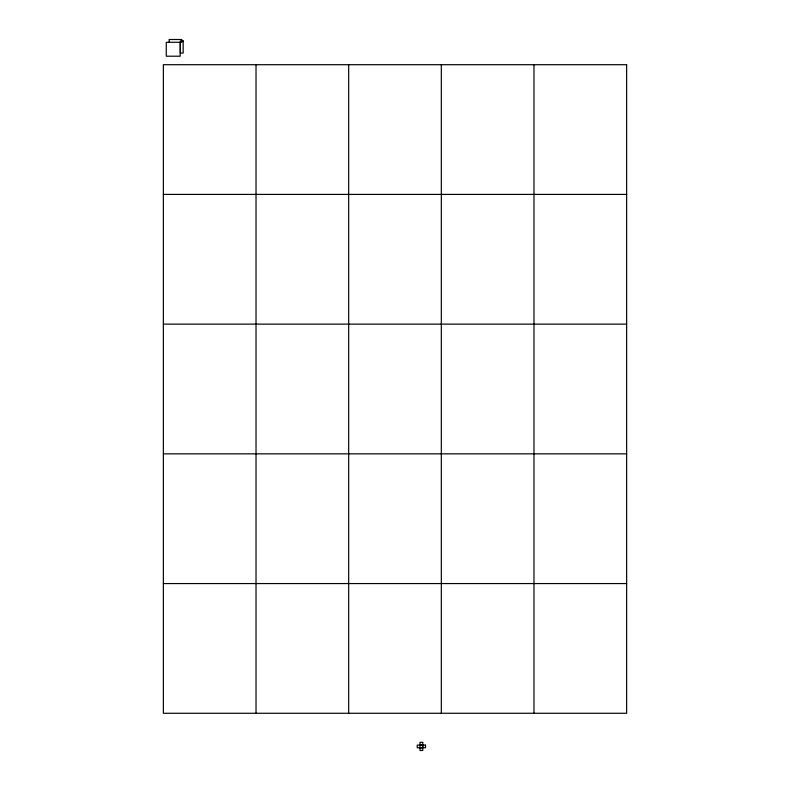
<?xml version="1.0" encoding="UTF-8"?>
<svg xmlns="http://www.w3.org/2000/svg" width="790" height="790" viewBox="0 0 790 790"><rect width="100%" height="100%" fill="white"/><g stroke="black" fill="none" stroke-linecap="round" stroke-linejoin="round"><path stroke-width="1.19" d="M163.362 194.409L626.638 194.409M163.362 324.127L626.638 324.127M163.362 453.845L626.638 453.845M163.362 583.563L626.638 583.563M420.013 744.94L422.739 744.94M420.013 747.893L422.739 747.893M533.981 64.701L533.981 713.271M441.324 64.701L441.324 713.271M422.788 745.108L422.788 747.725M348.676 64.701L348.676 713.271M256.019 64.701L256.019 713.271M180.169 42.314L180.169 56.209L166.265 56.209L166.265 42.314L181.779 42.275L181.779 39.5L169.179 39.5L169.179 42.275M183.161 40.892L180.387 40.892L180.387 53.058L183.161 53.058L183.161 40.892M626.638 64.701L163.362 64.701L163.362 713.271L626.638 713.271L626.638 64.701M422.739 742.333L420.013 742.333L420.013 750.5L422.739 750.5L422.739 742.333M425.524 745.108L417.229 745.108L417.229 747.725L425.524 747.725L425.524 745.108"/></g></svg>
